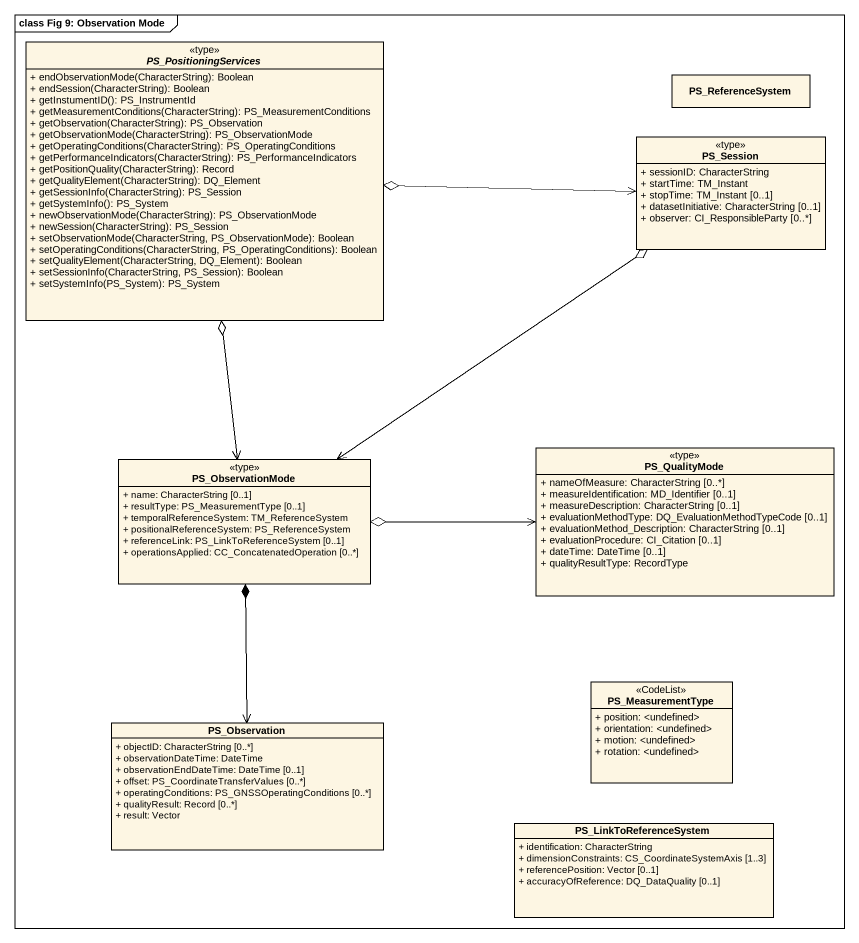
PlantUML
@startuml
mainframe class Fig 9: Observation Mode
hide circle
hide empty members
skinparam classAttributeIconSize 0
abstract class PS_PositioningServices <<type>> {
  + endObservationMode(CharacterString): Boolean
  + endSession(CharacterString): Boolean
  + getInstumentID(): PS_InstrumentId
  + getMeasurementConditions(CharacterString): PS_MeasurementConditions
  + getObservation(CharacterString): PS_Observation
  + getObservationMode(CharacterString): PS_ObservationMode
  + getOperatingConditions(CharacterString): PS_OperatingConditions
  + getPerformanceIndicators(CharacterString): PS_PerformanceIndicators
  + getPositionQuality(CharacterString): Record
  + getQualityElement(CharacterString): DQ_Element
  + getSessionInfo(CharacterString): PS_Session
  + getSystemInfo(): PS_System
  + newObservationMode(CharacterString): PS_ObservationMode
  + newSession(CharacterString): PS_Session
  + setObservationMode(CharacterString, PS_ObservationMode): Boolean
  + setOperatingConditions(CharacterString, PS_OperatingConditions): Boolean
  + setQualityElement(CharacterString, DQ_Element): Boolean
  + setSessionInfo(CharacterString, PS_Session): Boolean
  + setSystemInfo(PS_System): PS_System
}
class PS_ReferenceSystem
class PS_Session <<type>> {
  + sessionID: CharacterString
  + startTime: TM_Instant
  + stopTime: TM_Instant [0..1]
  + datasetInitiative: CharacterString [0..1]
  + observer: CI_ResponsibleParty [0..*]
}
class PS_ObservationMode <<type>> {
  + name: CharacterString [0..1]
  + resultType: PS_MeasurementType [0..1]
  + temporalReferenceSystem: TM_ReferenceSystem
  + positionalReferenceSystem: PS_ReferenceSystem
  + referenceLink: PS_LinkToReferenceSystem [0..1]
  + operationsApplied: CC_ConcatenatedOperation [0..*]
}
class PS_QualityMode <<type>> {
  + nameOfMeasure: CharacterString [0..*]
  + measureIdentification: MD_Identifier [0..1]
  + measureDescription: CharacterString [0..1]
  + evaluationMethodType: DQ_EvaluationMethodTypeCode [0..1]
  + evaluationMethod_Description: CharacterString [0..1]
  + evaluationProcedure: CI_Citation [0..1]
  + dateTime: DateTime [0..1]
  + qualityResultType: RecordType
}
class PS_MeasurementType <<CodeList>> {
  + position: <undefined>
  + orientation: <undefined>
  + motion: <undefined>
  + rotation: <undefined>
}
class PS_Observation {
  + objectID: CharacterString [0..*]
  + observationDateTime: DateTime
  + observationEndDateTime: DateTime [0..1]
  + offset: PS_CoordinateTransferValues [0..*]
  + operatingConditions: PS_GNSSOperatingConditions [0..*]
  + qualityResult: Record [0..*]
  + result: Vector
}
class PS_LinkToReferenceSystem {
  + identification: CharacterString
  + dimensionConstraints: CS_CoordinateSystemAxis [1..3]
  + referencePosition: Vector [0..1]
  + accuracyOfReference: DQ_DataQuality [0..1]
}
PS_PositioningServices o-right-> PS_Session
PS_PositioningServices o--> PS_ObservationMode
PS_Session o--> PS_ObservationMode
PS_ObservationMode o-right-> PS_QualityMode
PS_ObservationMode *--> PS_Observation
@enduml
